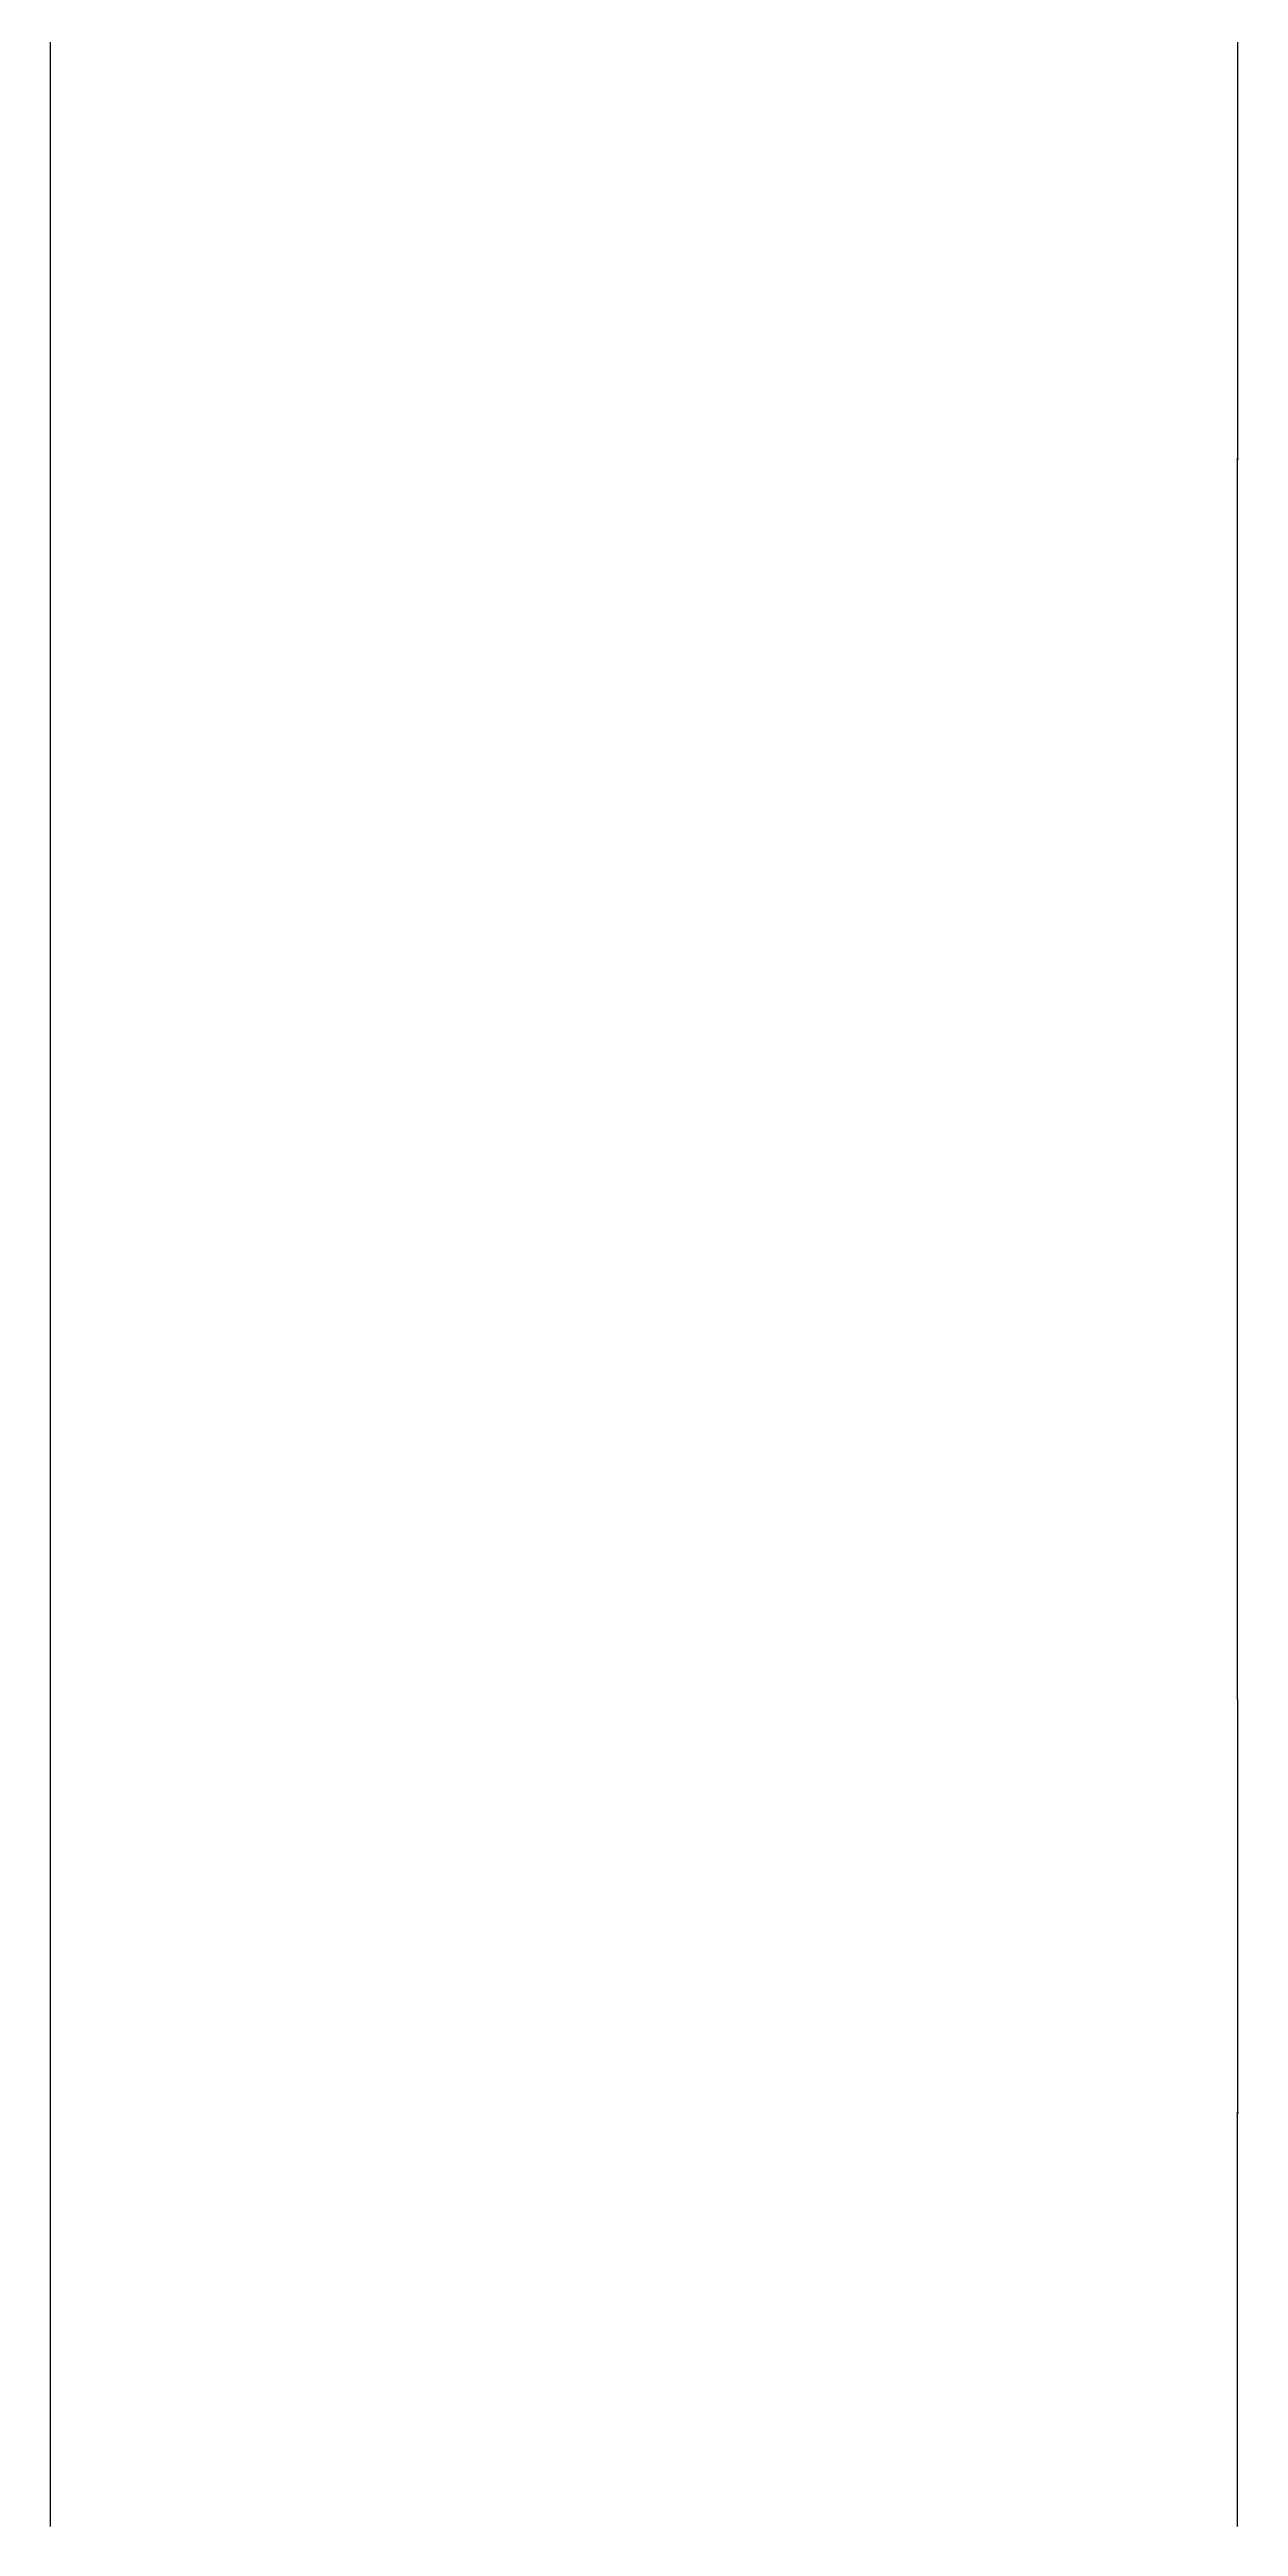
# Model space of a CAD drawing. Header units: metres. Extents: x 5647 to 73999, y 8406 to 50306.
# Drawn here: x 31557 to 32240, y 20012 to 21435 of the extents above; entities that cross this region are included whole.
import ezdxf

# ---------------------------------------------------------------- set-up
doc = ezdxf.new("R2010")
doc.units = ezdxf.units.M
doc.layers.add('CCX', color=7, linetype='Continuous')
doc.dimstyles.get("Standard").update_dxf_attribs({"dimtxt": 2.5, "dimasz": 2.5, "dimexe": 1.25, "dimexo": 0.625, "dimtad": 1, "dimcen": 2.5, "dimazin": 3, "dimtfac": 1, "dimtmove": 0, "dimatfit": 3})

# ---------------------------------------------------------------- blocks, each defined once
blk = doc.blocks.new('_CLOSEDFILLED')
at = {"color": 0, "linetype": 'BYBLOCK'}
blk.add_solid([(-1, 0.2), (0, 0), (-1, -0.2)], dxfattribs=at)
blk = doc.blocks.new('*D2')
for p, q in [((31557.42, 23814.24), (31557.42, 21913.25)), ((31557.17, 21913.25), (31556.92, 21913.25)), ((31557.42, 20012.27), (31557.42, 21913.25)), ((31557.42, 21913.25), (31557.42, 21913.25)), ((31557.67, 21913.25), (31557.92, 21913.25))]:
    blk.add_line(p, q)
at = {"layer": 'Defpoints'}
for p in [(31557.42, 23814.24), (31557.42, 21913.25), (31557.42, 20012.27)]:
    blk.add_point(p, dxfattribs=at)
at = {"xscale": 0.25, "yscale": 0.25}
blk.add_blockref('_CLOSEDFILLED', (31557.42, 21913.25), dxfattribs=at)
at = {"xscale": 0.25, "yscale": 0.25, "rotation": 180}
blk.add_blockref('_CLOSEDFILLED', (31557.42, 21913.25), dxfattribs=at)
at = {"insert": (31557.42, 21914.375), "char_height": 1, "attachment_point": 5}
blk.add_mtext('B', dxfattribs=at)
blk = doc.blocks.new('*D45')
for p, q in [((32239.42, 21913.25), (32239.42, 21200.38)), ((32239.17, 21200.38), (32238.92, 21200.38)), ((32239.42, 20487.51), (32239.42, 21200.38)), ((32239.42, 21200.38), (32239.42, 21200.38)), ((32239.67, 21200.38), (32239.92, 21200.38))]:
    blk.add_line(p, q)
at = {"layer": 'Defpoints'}
for p in [(32239.42, 21913.25), (32239.42, 21200.38), (32239.42, 20487.51)]:
    blk.add_point(p, dxfattribs=at)
at = {"layer": 'CCX', "xscale": 0.25, "yscale": 0.25}
blk.add_blockref('_CLOSEDFILLED', (32239.42, 21200.38), dxfattribs=at)
at = {"layer": 'CCX', "xscale": 0.25, "yscale": 0.25, "rotation": 180}
blk.add_blockref('_CLOSEDFILLED', (32239.42, 21200.38), dxfattribs=at)
at = {"layer": 'CCX', "insert": (32239.42, 21201.505), "char_height": 1, "attachment_point": 5}
blk.add_mtext('e', dxfattribs=at)
blk = doc.blocks.new('*D51')
for p, q in [((32239.42, 20487.51), (32239.42, 20249.89)), ((32239.17, 20249.89), (32238.92, 20249.89)), ((32239.42, 20012.27), (32239.42, 20249.89)), ((32239.42, 20249.89), (32239.42, 20249.89)), ((32239.67, 20249.89), (32239.92, 20249.89))]:
    blk.add_line(p, q)
at = {"layer": 'Defpoints'}
for p in [(32239.42, 20487.51), (32239.42, 20249.89), (32239.42, 20012.27)]:
    blk.add_point(p, dxfattribs=at)
at = {"layer": 'CCX', "xscale": 0.25, "yscale": 0.25}
blk.add_blockref('_CLOSEDFILLED', (32239.42, 20249.89), dxfattribs=at)
at = {"layer": 'CCX', "xscale": 0.25, "yscale": 0.25, "rotation": 180}
blk.add_blockref('_CLOSEDFILLED', (32239.42, 20249.89), dxfattribs=at)
at = {"layer": 'CCX', "insert": (32239.42, 20251.015), "char_height": 1, "attachment_point": 5}
blk.add_mtext('c', dxfattribs=at)

msp = doc.modelspace()

# ---------------------------------------------------------------- dimensions: what is measured, and where the dimension line sits
dim = msp.add_linear_dim(base=(31557.42, 21913.25), p1=(31557.42, 20012.27), p2=(31557.42, 23814.24), text='B', dimstyle='Standard')
dim.commit()
dim.dimension.update_dxf_attribs({"geometry": '*D2', "text_midpoint": (31557.42, 21914.375)})
at = {"layer": 'CCX'}
for base, p1, p2, text, picture, middle in [((32239.42, 21200.38), (32239.42, 20487.51), (32239.42, 21913.25), 'e', '*D45', (32239.42, 21201.505)), ((32239.42, 20249.89), (32239.42, 20012.27), (32239.42, 20487.51), 'c', '*D51', (32239.42, 20251.015))]:
    dim = msp.add_linear_dim(base=base, p1=p1, p2=p2, text=text, dimstyle='Standard', dxfattribs=at)
    dim.commit()
    dim.dimension.update_dxf_attribs({"geometry": picture, "text_midpoint": middle})

doc.saveas('drawing.dxf')
